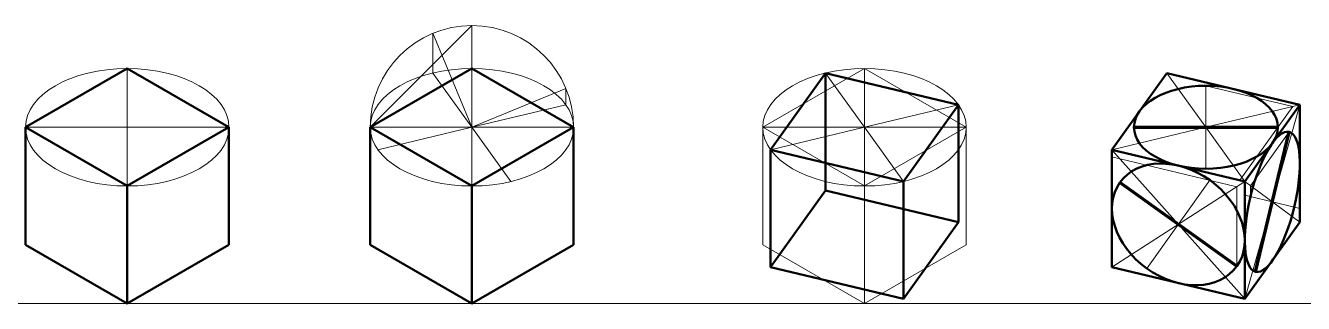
# Model space of a CAD drawing. Header units: millimetres. Extents: x 634 to 2483, y 770 to 1620.
# Drawn here: x 634 to 1287, y 770 to 912 of the extents above; entities outside this region: 1.
import ezdxf

# ---------------------------------------------------------------- set-up
doc = ezdxf.new("R2010")
doc.units = ezdxf.units.MM
doc.layers.add('Hjælpelinjer', color=252, linetype='Continuous', lineweight=18)
doc.layers.add('Kontur', color=7, linetype='Continuous', lineweight=50)

msp = doc.modelspace()

# ---------------------------------------------------------------- linework, layer by layer
at = {"layer": 'Hjælpelinjer', "lineweight": 100}
msp.add_line((2409.11, 1620.25), (2482.59, 1620.25), dxfattribs=at)
at = {"layer": 'Hjælpelinjer'}
for p, q in [((810.07, 859.73), (862.03, 911.69)), ((862.03, 859.73), (842.14, 907.73)), ((842.14, 907.73), (842.14, 887.44)), ((862.03, 829.73), (862.03, 911.69)), ((685.97, 889.73), (685.97, 829.73)), ((1062.58, 889.73), (1010.62, 859.73)), ((1114.55, 859.73), (1062.58, 889.73)), ((1062.58, 829.73), (1062.58, 889.73)), ((842.14, 887.44), (862.03, 859.73)), ((1042.7, 887.44), (1062.58, 859.73)), ((1217.1, 887.44), (1236.99, 859.73)), ((862.03, 859.73), (910.04, 879.61)), ((910.04, 879.61), (910.04, 871.21)), ((1236.99, 880.94), (1281.34, 870.33)), ((1236.99, 880.94), (1236.99, 838.51)), ((910.04, 871.21), (862.03, 859.73)), ((1110.59, 871.21), (1062.58, 859.73)), ((1284.99, 871.21), (1236.99, 859.73)), ((1281.34, 870.33), (1254.29, 832.63)), ((1284.99, 871.21), (1256.87, 772.01)), ((634, 859.73), (737.93, 859.73)), ((810.07, 859.73), (913.99, 859.73)), ((814.02, 848.25), (862.03, 859.73)), ((881.91, 832.01), (862.03, 859.73)), ((1062.58, 829.73), (1010.62, 859.73)), ((1010.62, 859.73), (1114.55, 859.73)), ((1010.62, 799.73), (1010.62, 859.73)), ((1014.58, 848.25), (1062.58, 859.73)), ((1114.55, 859.73), (1062.58, 829.73)), ((1082.47, 832.01), (1062.58, 859.73)), ((1114.55, 799.73), (1114.55, 859.73)), ((1188.98, 848.25), (1236.99, 859.73)), ((1256.87, 832.01), (1236.99, 859.73)), ((1279.48, 857.34), (1259.77, 829.87)), ((1188.98, 848.25), (1256.87, 772.01)), ((1188.98, 844.63), (1252.78, 829.37)), ((1062.58, 769.73), (1062.58, 829.73)), ((1062.58, 829.73), (1062.58, 769.73)), ((1256.87, 832.01), (1188.98, 788.25)), ((1239.08, 832.65), (1206.77, 787.61)), ((1252.78, 788.71), (1252.78, 829.37)), ((1284.99, 811.21), (1256.87, 832.01)), ((1259.77, 829.87), (1259.77, 824.28)), ((1256.87, 824.97), (1284.99, 818.25)), ((1062.58, 769.73), (1010.62, 799.73)), ((1114.55, 799.73), (1062.58, 769.73))]:
    msp.add_line(p, q, dxfattribs=at)
msp.add_xline((862.03, 769.73), (1, 0), dxfattribs=at)
msp.add_arc((862.03, 859.73), 51.96, 0, 180, dxfattribs=at)
for centre in [(685.97, 859.73), (862.03, 859.73), (1062.58, 859.73)]:
    msp.add_ellipse(centre, major_axis=(51.96, 0), ratio=0.57735, dxfattribs=at)
at = {"layer": 'Kontur'}
for p, q in [((685.97, 889.73), (634, 859.73)), ((737.93, 859.73), (685.97, 889.73)), ((862.03, 889.73), (810.07, 859.73)), ((913.99, 859.73), (862.03, 889.73)), ((1014.58, 848.25), (1042.7, 887.44)), ((1042.7, 827.44), (1042.7, 887.44)), ((1042.7, 887.44), (1110.59, 871.21)), ((1188.98, 848.25), (1217.1, 887.44)), ((1217.1, 887.44), (1284.99, 871.21)), ((1110.59, 871.21), (1082.47, 832.01)), ((1110.59, 811.21), (1110.59, 871.21)), ((1284.99, 871.21), (1256.87, 832.01)), ((1284.99, 811.21), (1284.99, 871.21)), ((685.97, 829.73), (634, 859.73)), ((634, 859.73), (634, 799.73)), ((737.93, 859.73), (685.97, 829.73)), ((737.93, 799.73), (737.93, 859.73)), ((862.03, 829.73), (810.07, 859.73)), ((810.07, 799.73), (810.07, 859.73)), ((913.99, 859.73), (862.03, 829.73)), ((913.99, 799.73), (913.99, 859.73)), ((1014.58, 788.25), (1014.58, 848.25)), ((1014.58, 848.25), (1082.47, 832.01)), ((1188.98, 788.25), (1188.98, 848.25)), ((1188.98, 848.25), (1256.87, 832.01)), ((685.97, 769.73), (685.97, 829.73)), ((685.97, 829.73), (685.97, 769.73)), ((862.03, 769.73), (862.03, 829.73)), ((862.03, 829.73), (862.03, 769.73)), ((1082.47, 772.01), (1082.47, 832.01)), ((1256.87, 772.01), (1256.87, 832.01)), ((1042.7, 827.44), (1014.58, 788.25)), ((1110.59, 811.21), (1042.7, 827.44)), ((1082.47, 772.01), (1110.59, 811.21)), ((1256.87, 772.01), (1284.99, 811.21)), ((685.97, 769.73), (634, 799.73)), ((737.93, 799.73), (685.97, 769.73)), ((862.03, 769.73), (810.07, 799.73)), ((913.99, 799.73), (862.03, 769.73)), ((1082.47, 772.01), (1014.58, 788.25)), ((1256.87, 772.01), (1188.98, 788.25))]:
    msp.add_line(p, q, dxfattribs=at)
at = {"layer": 'Kontur', "lineweight": 100}
for p, q in [((1200.24, 859.73), (1273.73, 859.73)), ((1262.39, 785.87), (1279.48, 857.34)), ((1252.78, 788.71), (1193.07, 831.55))]:
    msp.add_line(p, q, dxfattribs=at)
at = {"layer": 'Kontur'}
for centre, major_axis, ratio in [((1236.99, 859.73), (36.74, 0), 0.57735), ((1270.93, 821.61), (-8.55, -35.73), 0.31246), ((1222.93, 810.13), (29.85, -21.42), 0.754344)]:
    msp.add_ellipse(centre, major_axis=major_axis, ratio=ratio, dxfattribs=at)

doc.saveas('drawing.dxf')
